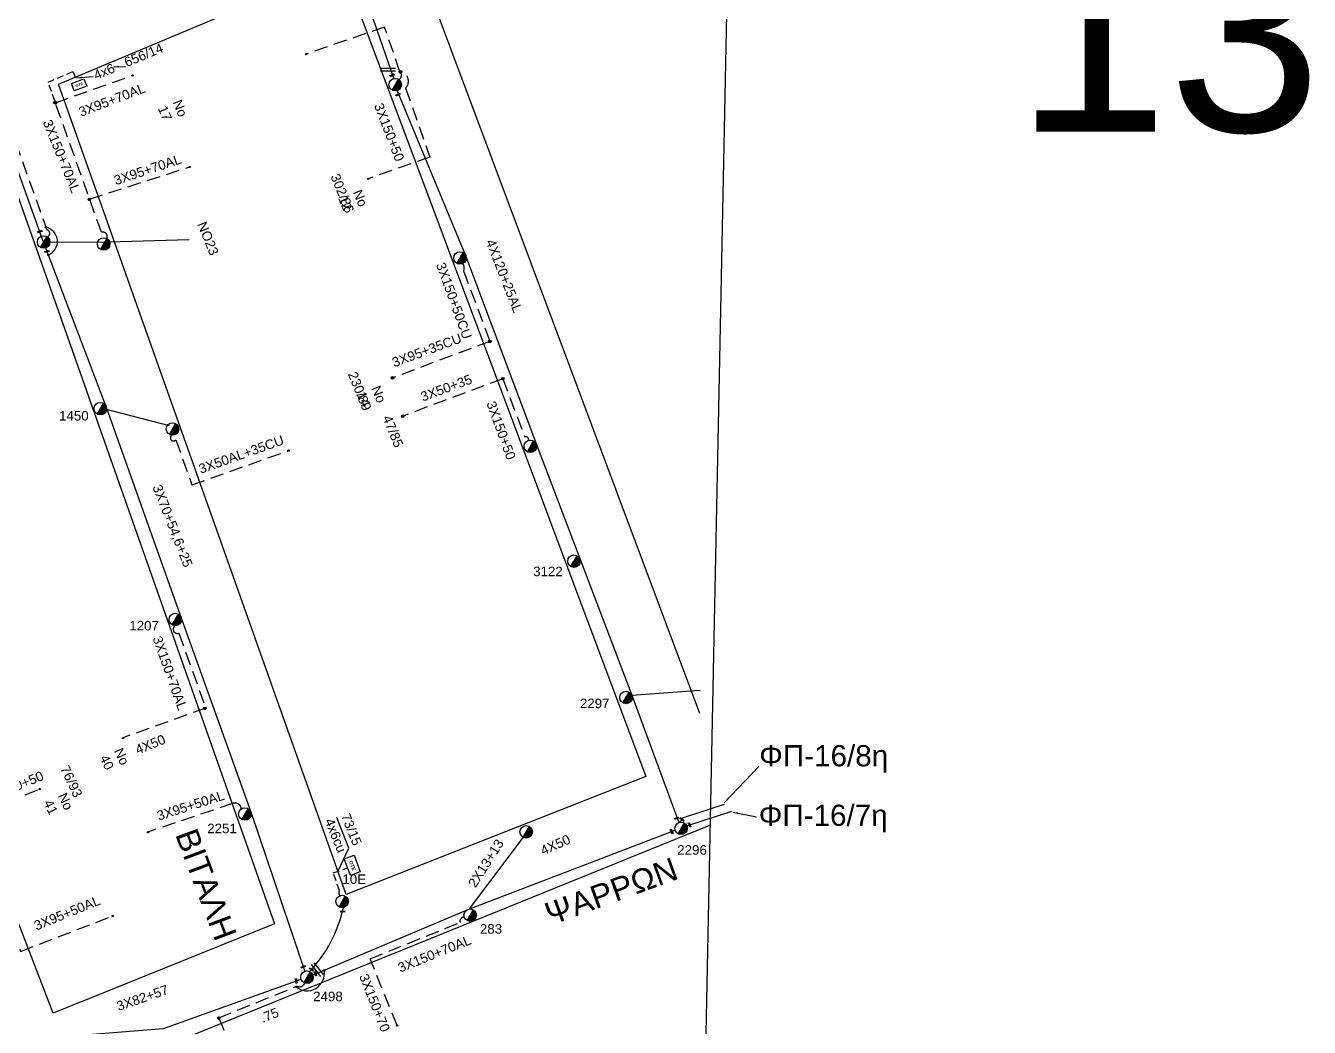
# Model space of a CAD drawing. Header units: millimetres. Extents: x 1421 to 13344, y 800 to 1949.
# Drawn here: x 12706.8 to 12949, y 1226.1 to 1415.2 of the extents above; entities that cross this region are included whole.
import ezdxf

# ---------------------------------------------------------------- set-up
doc = ezdxf.new("R2010")
doc.units = ezdxf.units.MM
doc.linetypes.add('DASHED', pattern=[19.05, 12.7, -6.35])
for name, color, linetype in [('Pillar OTE', 7, 'Continuous'), ('Άγνωστα', 7, 'Continuous'), ('Γυμνά εναέρια ΧΤ και ΦΟΠ (3Φ)   4x50+16AL', 7, 'Continuous'), ('Επιγραφές - Σχήματα', 7, 'Continuous'), ('Καλωδια Χ.Τ 3x95+35', 7, 'DASHED'), ('Καλωδια Χ.Τ. 3x50+35', 7, 'Continuous'), ('Καλωδια ΧΤ  3X95+50', 7, 'Continuous'), ('Καλώδια ΧΤ   3x150+50CU', 7, 'DASHED'), ('Καλώδια ΧΤ   3x150+70AL', 7, 'DASHED'), ('Καλώδια ΧΤ   3x150AL+50CU', 7, 'DASHED'), ('Μηχανική τομή', 7, 'Continuous'), ('Στύλος ΦΜ', 7, 'Continuous'), ('Στύλος ΦΜ @ 1', 7, 'Continuous'), ('Συνδέσεις', 7, 'Continuous'), ('Συνεστραμμένα ΧΤ   3x70+54.6+25 AL', 7, 'SYN_LINE'), ('Συνεστραμμένα ΧΤ   4x120+25 AL', 7, 'SYN_LINE'), ('Τομή', 7, 'Continuous'), ('Υπόβαθρο ΔΕΗ', 7, 'Continuous'), ('Υπόγεια Καλώδια Δικτύου ΧΤ   .075', 7, 'DASHED'), ('Υπόγεια καλώδια Παροχών ΧΤ   4x50AL', 7, 'DASHED'), ('Υπόγεια καλώδια Παροχών ΧΤ   4x6', 7, 'DASHED')]:
    doc.layers.add(name, color=color, linetype=linetype)
doc.styles.add('arial', font='ARIAL.TTF')
doc.styles.get("Standard").update_dxf_attribs({"font": 'ARIAL.TTF'})
doc.linetypes.add('SYN_LINE', pattern='A,0.5,-0.0001,["/\\/\\/\\/",Standard,S=0.1,R=0,X=0,Y=-0.05],-0.25', length=0.7501)
doc.dimstyles.new('ISO-25', dxfattribs={"dimtxt": 2.5, "dimasz": 2.5, "dimexe": 1.25, "dimexo": 0.625, "dimtad": 1, "dimtxsty": 'Standard', "dimcen": 2.5, "dimadec": 0, "dimazin": 0, "dimtfac": 1, "dimtmove": 0, "dimatfit": 3, "dimfxl": 1, "dimarcsym": 0})

# ---------------------------------------------------------------- blocks, each defined once
blk = doc.blocks.new('ΥΠΑΡΧΩΝ ΤΣΙΜΕΝΤΕΝΙΟΣ ΣΤΥΛΟΣ')
at = {"layer": 'Στύλος ΦΜ'}
blk.add_hatch(color=7, dxfattribs=at).paths.add_polyline_path([(-1.29, -2.28, 0.574793), (2.62, 0, 0.268822), (1.3, 2.27)])
at = {"layer": 'Στύλος ΦΜ', "color": 7}
blk.add_line((-1.29, -2.28), (1.3, 2.27), dxfattribs=at)
blk.add_circle((0, 0), 2.62, dxfattribs=at)
at = {"layer": 'Στύλος ΦΜ', "flags": 4}
for tag, p in [('ΑΡΙΘΜΟΣ', (-4.68, 8.05)), ('ΤΥΠΟΣ', (-4.91, 3.03))]:
    blk.add_attdef(tag, p, '', height=4, dxfattribs=at)
blk = doc.blocks.new('_ΣΥΝΔΕΣΗ')
at = {"layer": 'Συνδέσεις', "linetype": 'SYN_LINE', "ltscale": 40}
blk.add_hatch(color=256, dxfattribs=at).paths.add_polyline_path([(0.5, -0.01, 1), (-0.5, -0.01, 1)])
at = {"layer": 'Συνδέσεις'}
blk.add_circle((0, -0.01), 0.5, dxfattribs=at)
blk = doc.blocks.new('ΜΗΧΑΝΙΚΗ ΤΟΜΗ')
at = {"layer": 'Μηχανική τομή', "ltscale": 40}
for p, q in [((-1.89, 0.78), (1.89, 0.78)), ((1.89, 0), (-1.89, 0))]:
    blk.add_line(p, q, dxfattribs=at)
blk = doc.blocks.new('ΤΟΜΗ')
at = {"layer": 'Τομή', "ltscale": 40}
for p, q in [((-5.68, 0), (5.68, 0)), ((5.68, -2.33), (-5.68, -2.33))]:
    blk.add_line(p, q, dxfattribs=at)
blk = doc.blocks.new('TSONTA XT1')
at = {"ltscale": 40}
h = blk.add_hatch(color=256, dxfattribs=at)
h.dxf.hatch_style = 1
h.paths.add_polyline_path([(595.96, 2487.66), (597.07, 2488.77), (595.96, 2489.87), (594.85, 2488.77)])
blk.add_lwpolyline([(594.85, 2488.77), (595.96, 2489.87), (597.07, 2488.77), (595.96, 2487.66)], close=True, dxfattribs=at)
blk = doc.blocks.new('PILLAR ΟΤΕ')
at = {"layer": 'Pillar OTE', "ltscale": 40}
blk.add_lwpolyline([(-3.31, 2.02), (3.39, 2.02), (3.39, -1.99), (-3.31, -1.99)], close=True, dxfattribs=at)
at = {"layer": 'Pillar OTE', "insert": (-1.81, 0.71), "char_height": 1.3575, "width": 109.961, "attachment_point": 1}
blk.add_mtext('{\\fArial|b1|i0|c161|p34;OTE}', dxfattribs=at)

msp = doc.modelspace()

# ---------------------------------------------------------------- linework, layer by layer
at = {"layer": 'Άγνωστα', "color": 30, "linetype": 'DASHED', "ltscale": 0.2}
for points in [[(12712.37176, 1400.64248), (12727.00464, 1405.81606)], [(12718.82619, 1382.45987), (12737.74242, 1388.52928)]]:
    msp.add_lwpolyline(points, dxfattribs=at)
at = {"layer": 'Άγνωστα', "color": 30, "linetype": 'SYN_LINE', "ltscale": 15}
for points in [[(12710.164, 1374.33308), (12722.38862, 1374.36906), (12722.38862, 1374.36906)], [(12722.38862, 1374.36906), (12737.62881, 1374.833)]]:
    msp.add_lwpolyline(points, dxfattribs=at)
at = {"layer": 'Άγνωστα', "color": 2}
msp.add_lwpolyline([(12821.17095, 1288.80399), (12834.0507, 1289.74309)], dxfattribs=at)
at = {"layer": 'Άγνωστα', "color": 27, "ltscale": 0.2}
msp.add_lwpolyline([(12740.96696, 1286.46943), (12740.97084, 1286.47079)], dxfattribs=at)
at = {"layer": 'Άγνωστα', "color": 6}
msp.add_lwpolyline([(12800.65506, 1262.00404), (12790.44862, 1248.47509)], dxfattribs=at)
at = {"layer": 'Γυμνά εναέρια ΧΤ και ΦΟΠ (3Φ)   4x50+16AL', "color": 6, "linetype": 'Continuous', "ltscale": 0.2}
msp.add_lwpolyline([(12760.89144, 1236.00416), (12790.38606, 1248.46189), (12829.35325, 1263.3298)], dxfattribs=at)
at = {"layer": 'Γυμνά εναέρια ΧΤ και ΦΟΠ (3Φ)   4x50+16AL', "color": 5, "linetype": 'Continuous', "ltscale": 0.2}
msp.add_lwpolyline([(12701.07836, 1223.37204), (12732.79434, 1225.89727), (12758.77796, 1235.20777)], dxfattribs=at)
at = {"layer": 'Καλωδια Χ.Τ 3x95+35', "color": 2, "linetype": 'DASHED', "ltscale": 0.2}
msp.add_lwpolyline([(12794.38357, 1355.58505), (12776.00681, 1348.71112)], dxfattribs=at)
at = {"layer": 'Καλωδια Χ.Τ. 3x50+35', "color": 2, "linetype": 'DASHED', "ltscale": 0.2}
msp.add_lwpolyline([(12796.82372, 1348.55075), (12778.13072, 1341.55853)], dxfattribs=at)
at = {"layer": 'Καλωδια Χ.Τ. 3x50+35', "color": 5, "linetype": 'DASHED', "ltscale": 0.2}
msp.add_lwpolyline([(12734.37082, 1337.87945, 1.229226095), (12735.11066, 1337.02565), (12738.13706, 1328.50006), (12756.38304, 1334.97699)], format="xyb", dxfattribs=at)
at = {"layer": 'Καλωδια ΧΤ  3X95+50', "color": 5, "linetype": 'DASHED', "ltscale": 0.2}
msp.add_lwpolyline([(12747.45912, 1267.36675, 0.540079822), (12745.80876, 1268.36546), (12729.83076, 1262.99663)], format="xyb", dxfattribs=at)
at = {"layer": 'Καλωδια ΧΤ  3X95+50', "color": 2, "linetype": 'DASHED', "ltscale": 0.2}
msp.add_lwpolyline([(12701.02905, 1252.89771, -1.10635469), (12702.92015, 1247.99081), (12705.81949, 1240.46781), (12723.19282, 1247.16342)], format="xyb", dxfattribs=at)
at = {"layer": 'Καλώδια ΧΤ   3x150+50CU', "color": 5, "linetype": 'DASHED', "ltscale": 0.2}
msp.add_lwpolyline([(12696.22774, 1417.78775, -0.998883415), (12699.68973, 1407.45926), (12710.78723, 1376.65609, -0.777057316), (12710.82612, 1375.32431)], format="xyb", dxfattribs=at)
at = {"layer": 'Καλώδια ΧΤ   3x150+50CU', "color": 30, "linetype": 'DASHED', "ltscale": 0.2}
msp.add_lwpolyline([(12777.18641, 1404.99602, 0.507812711), (12777.39951, 1406.49182), (12774.49412, 1414.91934), (12759.73123, 1409.82982)], format="xyb", dxfattribs=at)
at = {"layer": 'Καλώδια ΧΤ   3x150+50CU', "color": 2, "linetype": 'DASHED', "ltscale": 0.2}
for points in [[(12789.22152, 1370.27779, -0.30955552), (12789.41118, 1368.87824), (12794.38357, 1355.58505)], [(12796.82372, 1348.55075), (12800.94972, 1337.52029, -0.739481649), (12801.65188, 1336.89045)]]:
    msp.add_lwpolyline(points, format="xyb", dxfattribs=at)
msp.add_lwpolyline([(12696.01006, 1265.92064), (12709.50184, 1271.12032)], dxfattribs=at)
at = {"layer": 'Καλώδια ΧΤ   3x150+50CU', "color": 6, "linetype": 'DASHED', "ltscale": 0.2}
msp.add_lwpolyline([(12743.21006, 1227.92659), (12749.49268, 1212.43267)], dxfattribs=at)
at = {"layer": 'Καλώδια ΧΤ   3x150+70AL', "color": 30, "linetype": 'DASHED', "ltscale": 0.2}
for points in [[(12777.39951, 1406.49182, -0.613873895), (12778.47419, 1403.35781), (12783.05964, 1390.38509), (12771.40579, 1386.26582)], [(12722.0886, 1375.00377, 0.657868166), (12721.05473, 1376.18192), (12712.38903, 1400.59383)]]:
    msp.add_lwpolyline(points, format="xyb", dxfattribs=at)
at = {"layer": 'Καλώδια ΧΤ   3x150+70AL', "color": 5, "linetype": 'DASHED', "ltscale": 0.2}
msp.add_lwpolyline([(12734.94709, 1301.92317, 0.88335909), (12735.67631, 1300.53152), (12740.74554, 1286.39144)], format="xyb", dxfattribs=at)
at = {"layer": 'Καλώδια ΧΤ   3x150+70AL', "color": 6, "linetype": 'DASHED', "ltscale": 0.2}
msp.add_lwpolyline([(12776.8672, 1226.47888), (12771.76729, 1239.05607), (12788.75719, 1245.94529, -0.576006174), (12789.568, 1246.87599)], format="xyb", dxfattribs=at)
at = {"layer": 'Συνεστραμμένα ΧΤ   3x70+54.6+25 AL', "color": 30, "linetype": 'SYN_LINE', "ltscale": 20}
msp.add_lwpolyline([(12710.164, 1374.33308), (12696.97879, 1410.89982)], dxfattribs=at)
at = {"layer": 'Συνεστραμμένα ΧΤ   3x70+54.6+25 AL', "color": 2, "linetype": 'SYN_LINE', "ltscale": 20}
msp.add_lwpolyline([(12776.85119, 1402.90073), (12789.80239, 1371.80855), (12803.14157, 1336.14761), (12811.32292, 1314.59191), (12821.17474, 1288.80427), (12830.06119, 1264.80786)], dxfattribs=at)
at = {"layer": 'Συνεστραμμένα ΧΤ   3x70+54.6+25 AL', "color": 5, "linetype": 'SYN_LINE', "ltscale": 20}
msp.add_lwpolyline([(12710.53931, 1373.24353), (12721.98827, 1343.19038), (12736.18649, 1303.20496), (12749.3066, 1266.6078), (12759.46931, 1236.70643)], dxfattribs=at)
at = {"layer": 'Συνεστραμμένα ΧΤ   3x70+54.6+25 AL', "color": 5, "linetype": 'SYN_LINE', "ltscale": 15}
msp.add_lwpolyline([(12721.70746, 1342.87791), (12733.82773, 1339.71122)], dxfattribs=at)
at = {"layer": 'Συνεστραμμένα ΧΤ   3x70+54.6+25 AL', "color": 2, "linetype": 'SYN_LINE', "ltscale": 8}
msp.add_lwpolyline([(12830.282, 1264.86603), (12830.90658, 1265.72343), (12838.62105, 1268.25616)], dxfattribs=at)
at = {"layer": 'Συνεστραμμένα ΧΤ   3x70+54.6+25 AL', "color": 6, "linetype": 'SYN_LINE', "ltscale": 8}
msp.add_lwpolyline([(12831.55212, 1264.16878), (12840.0594, 1266.96179)], dxfattribs=at)
at = {"layer": 'Συνεστραμμένα ΧΤ   3x70+54.6+25 AL', "linetype": 'SYN_LINE', "ltscale": 10}
msp.add_arc((12742.01704, 1254.05565), 25.27036, 316.4943019, 347.8727311, dxfattribs=at)
at = {"layer": 'Συνεστραμμένα ΧΤ   4x120+25 AL', "color": 30, "linetype": 'SYN_LINE', "ltscale": 20}
msp.add_lwpolyline([(12725.3218, 1549.14276), (12735.93126, 1520.46545), (12745.42252, 1493.93348), (12757.58614, 1460.99782), (12764.57516, 1438.9515), (12776.22134, 1405.17002)], dxfattribs=at)
at = {"layer": 'Υπόβαθρο ΔΕΗ'}
for points in [[(10840.03143, 862.30832), (12828.1383, 877.43934), (12848.3754, 1876.73506)], [(12837.04728, 1426.54625), (12828.86489, 1451.35285), (12779.15131, 1431.73616), (12833.94944, 1285.45218)], [(12712.95678, 1404.12415), (12766.43045, 1426.57468), (12823.7957, 1273.49216), (12767.23705, 1251.2127), (12712.95678, 1404.12415)], [(12657.76979, 1369.38639), (12668.09046, 1374.18238), (12669.23435, 1385.12271), (12699.84416, 1398.32731), (12753.7212, 1245.65501), (12711.95728, 1228.78434), (12657.76979, 1369.38639)], [(12767.77843, 1259.92936), (12765.47025, 1265.72053)], [(12837.47699, 1218.5748), (12732.66271, 1173.35072), (12717.90353, 1216.42875), (12835.90066, 1264.2753)]]:
    msp.add_lwpolyline(points, dxfattribs=at)
for centre, radius, start, end in [((12710.01765, 1374.44348), 2.74838, 292.1120114, 77.3799167), ((12759.87917, 1236.30433), 3.25923, 229.4734727, 11.0281086)]:
    msp.add_arc(centre, radius, start, end, dxfattribs=at)
at = {"layer": 'Υπόγεια Καλώδια Δικτύου ΧΤ   .075', "color": 6, "linetype": 'DASHED', "ltscale": 0.2}
msp.add_lwpolyline([(12743.21006, 1227.92659), (12757.967, 1233.91037, 0.45018185), (12759.42865, 1234.49084)], format="xyb", dxfattribs=at)
at = {"layer": 'Υπόγεια καλώδια Παροχών ΧΤ   4x50AL', "color": 5, "linetype": 'DASHED', "ltscale": 0.2}
msp.add_lwpolyline([(12740.74554, 1286.39144), (12725.07677, 1280.77418)], dxfattribs=at)
at = {"layer": 'Υπόγεια καλώδια Παροχών ΧΤ   4x6', "color": 30, "linetype": 'DASHED', "ltscale": 0.1}
msp.add_lwpolyline([(12712.26761, 1400.96248), (12711.00751, 1404.54631), (12715.70094, 1406.51681), (12716.49341, 1404.62927)], dxfattribs=at)
at = {"layer": 'Υπόγεια καλώδια Παροχών ΧΤ   4x6', "linetype": 'DASHED', "ltscale": 0.1}
msp.add_lwpolyline([(12766.05443, 1250.99556, -0.314478594), (12765.97401, 1251.97981), (12764.80317, 1255.27816), (12767.48083, 1256.22867)], format="xyb", dxfattribs=at)

# ---------------------------------------------------------------- block references
at = {"layer": 'Pillar OTE'}
for p, xscale, yscale, zscale, rotation in [((12716.84157, 1403.99149), 0.375, 0.375, 0.375, 20.97463555574059), ((12768.39589, 1256.71582), 0.5, 0.5, 0.5, 290.0966908352368)]:
    msp.add_blockref('PILLAR ΟΤΕ', p, dxfattribs=dict(at, xscale=xscale, yscale=yscale, zscale=zscale, rotation=rotation))
at = {"layer": 'Μηχανική τομή'}
for p, xscale, yscale, zscale, rotation in [((12775.9583, 1405.71553), 0.2499999999999681, 0.2499999999999681, 0.2499999999999681, 24.52614692496657), ((12777.09997, 1402.08659), 0.2499999999999681, 0.2499999999999681, 0.2499999999999681, 24.52614692496657), ((12709.48014, 1376.22966), 0.25, 0.25, 0.25, 17.59654746458869), ((12710.79374, 1372.45127), 0.25, 0.25, 0.25, 11.58453589594179), ((12829.66696, 1265.48756), 0.25, 0.25, 0.25, 18.51409692688359), ((12830.70064, 1265.44072), 0.249999999999919, 0.249999999999919, 0.249999999999919, 140.0317898333802), ((12832.14596, 1264.38648), 0.249999999999919, 0.249999999999919, 0.249999999999919, 112.4170817310728), ((12828.76463, 1263.1336), 0.249999999999919, 0.249999999999919, 0.249999999999919, 112.4170817310728), ((12766.5832, 1247.92479), 0.25, 0.25, 0.25, 4.160960231006399), ((12759.21709, 1237.44421), 0.25, 0.25, 0.25, 18.51409692688359), ((12760.64711, 1236.98194), 0.25, 0.25, 0.25, 328.257912172128), ((12761.54312, 1236.27941), 0.2499999999999189, 0.2499999999999189, 0.2499999999999189, 107.4989743746693), ((12757.93566, 1234.91726), 0.249999999999919, 0.249999999999919, 0.249999999999919, 99.62776517971889)]:
    msp.add_blockref('ΜΗΧΑΝΙΚΗ ΤΟΜΗ', p, dxfattribs=dict(at, xscale=xscale, yscale=yscale, zscale=zscale, rotation=rotation))
at = {"layer": 'Στύλος ΦΜ @ 1', "ltscale": 40, "xscale": 0.4499999999998181, "yscale": 0.4499999999998181, "zscale": 0.4499999999998181}
for p in [(12776.51387, 1404.02916), (12710.15463, 1374.35671), (12721.50303, 1373.98188), (12788.72029, 1371.34358), (12734.47348, 1339.05274), (12802.02486, 1335.7733), (12801.23609, 1263.02851)]:
    msp.add_blockref('ΥΠΑΡΧΩΝ ΤΣΙΜΕΝΤΕΝΙΟΣ ΣΤΥΛΟΣ', p, dxfattribs=at)
at = {"layer": 'Στύλος ΦΜ @ 1', "ltscale": 40}
ref = msp.add_blockref('ΥΠΑΡΧΩΝ ΤΣΙΜΕΝΤΕΝΙΟΣ ΣΤΥΛΟΣ', (12720.84639, 1342.90185), dxfattribs=dict(at, xscale=0.4499999999998181, yscale=0.4499999999998181, zscale=0.4499999999998181))
ref.add_attrib('ΤΥΠΟΣ', '1450', (12713.06982, 1340.6566), dxfattribs={"layer": 'Στύλος ΦΜ', "height": 1.8, "flags": 4})
ref = msp.add_blockref('ΥΠΑΡΧΩΝ ΤΣΙΜΕΝΤΕΝΙΟΣ ΣΤΥΛΟΣ', (12810.23933, 1314.13042), dxfattribs=dict(at, xscale=0.4499999999998181, yscale=0.4499999999998181, zscale=0.4499999999998181))
ref.add_attrib('ΤΥΠΟΣ', '3122', (12802.53759, 1311.2813), dxfattribs={"layer": 'Στύλος ΦΜ', "height": 1.8, "flags": 4})
ref = msp.add_blockref('ΥΠΑΡΧΩΝ ΤΣΙΜΕΝΤΕΝΙΟΣ ΣΤΥΛΟΣ', (12735.01349, 1303.09906), dxfattribs=dict(at, xscale=0.4499999999998181, yscale=0.4499999999998181, zscale=0.4499999999998181))
ref.add_attrib('ΤΥΠΟΣ', '1207', (12726.32247, 1301.03318), dxfattribs={"layer": 'Στύλος ΦΜ', "height": 1.8, "flags": 4})
ref = msp.add_blockref('ΥΠΑΡΧΩΝ ΤΣΙΜΕΝΤΕΝΙΟΣ ΣΤΥΛΟΣ', (12820.07329, 1288.3872), dxfattribs=dict(at, xscale=0.4499999999998181, yscale=0.4499999999998181, zscale=0.4499999999998181))
ref.add_attrib('ΤΥΠΟΣ', '2297', (12811.355, 1286.37411), dxfattribs={"layer": 'Στύλος ΦΜ', "height": 1.8, "flags": 4})
ref = msp.add_blockref('ΥΠΑΡΧΩΝ ΤΣΙΜΕΝΤΕΝΙΟΣ ΣΤΥΛΟΣ', (12748.1456, 1266.40974), dxfattribs=dict(at, xscale=0.4499999999998181, yscale=0.4499999999998181, zscale=0.4499999999998181))
ref.add_attrib('ΤΥΠΟΣ', '2251', (12741.03268, 1262.78013), dxfattribs={"layer": 'Στύλος ΦΜ', "height": 1.8, "flags": 4})
ref = msp.add_blockref('ΥΠΑΡΧΩΝ ΤΣΙΜΕΝΤΕΝΙΟΣ ΣΤΥΛΟΣ', (12830.4702, 1263.70339), dxfattribs=dict(at, xscale=0.4499999999998181, yscale=0.4499999999998181, zscale=0.4499999999998181))
ref.add_attrib('ΤΥΠΟΣ', '2296', (12829.73339, 1258.71364), dxfattribs={"layer": 'Στύλος ΦΜ', "height": 1.8, "flags": 4})
ref = msp.add_blockref('ΥΠΑΡΧΩΝ ΤΣΙΜΕΝΤΕΝΙΟΣ ΣΤΥΛΟΣ', (12766.48927, 1249.901), dxfattribs=dict(at, xscale=0.4499999999998181, yscale=0.4499999999998181, zscale=0.4499999999998181))
ref.add_attrib('ΤΥΠΟΣ', '10Ε', (12766.536, 1253.18759), dxfattribs={"layer": 'Στύλος ΦΜ', "height": 1.8, "flags": 4})
ref = msp.add_blockref('ΥΠΑΡΧΩΝ ΤΣΙΜΕΝΤΕΝΙΟΣ ΣΤΥΛΟΣ', (12790.66029, 1247.31649), dxfattribs=dict(at, xscale=0.4499999999998181, yscale=0.4499999999998181, zscale=0.4499999999998181))
ref.add_attrib('ΤΥΠΟΣ', '283', (12792.48043, 1243.8143), dxfattribs={"layer": 'Στύλος ΦΜ', "height": 1.8, "flags": 4})
ref = msp.add_blockref('ΥΠΑΡΧΩΝ ΤΣΙΜΕΝΤΕΝΙΟΣ ΣΤΥΛΟΣ', (12759.84831, 1235.5913), dxfattribs=dict(at, xscale=0.4499999999998181, yscale=0.4499999999998181, zscale=0.4499999999998181))
ref.add_attrib('ΤΥΠΟΣ', '2498', (12761.01884, 1231.07287), dxfattribs={"layer": 'Στύλος ΦΜ', "height": 1.8, "flags": 4})
at = {"layer": 'Συνδέσεις'}
for p, xscale, yscale, zscale in [((12759.73123, 1409.82982), 0.25, 0.25, 0.25), ((12726.93928, 1405.79295), 0.25, 0.25, 0.25), ((12777.50085, 1406.47842), 0.4777242751394019, 0.4777242751394019, 0.4777242751394019), ((12737.74242, 1388.52928), 0.25, 0.25, 0.25), ((12771.40579, 1386.26582), 0.25, 0.25, 0.25), ((12718.78247, 1382.39884), 0.4777242751394019, 0.4777242751394019, 0.4777242751394019), ((12710.61813, 1377.12546), 0.25, 0.25, 0.25), ((12711.05219, 1371.89724), 0.25, 0.25, 0.25), ((12794.38357, 1355.58505), 0.4777242751394019, 0.4777242751394019, 0.4777242751394019), ((12776.00681, 1348.71112), 0.4777242751394019, 0.4777242751394019, 0.4777242751394019), ((12796.8174, 1348.54839), 0.4777242751394019, 0.4777242751394019, 0.4777242751394019), ((12777.9102, 1341.47604), 0.4777242751394019, 0.4777242751394019, 0.4777242751394019), ((12756.38304, 1334.97699), 0.25, 0.25, 0.25), ((12740.57984, 1286.33204), 0.4777242751394019, 0.4777242751394019, 0.4777242751394019), ((12725.12306, 1280.72893), 0.25, 0.25, 0.25), ((12709.43679, 1271.09525), 0.25, 0.25, 0.25), ((12729.87705, 1262.95139), 0.25, 0.25, 0.25), ((12723.19282, 1247.16342), 0.25, 0.25, 0.25), ((12763.08579, 1236.88756), 0.25, 0.25, 0.25), ((12757.76061, 1233.7899), 0.25, 0.25, 0.25), ((12743.2244, 1227.89123), 0.4777242751394019, 0.4777242751394019, 0.4777242751394019), ((12776.8672, 1226.47888), 0.25, 0.25, 0.25)]:
    msp.add_blockref('_ΣΥΝΔΕΣΗ', p, dxfattribs=dict(at, xscale=xscale, yscale=yscale, zscale=zscale))
at = {"layer": 'Συνδέσεις', "xscale": 0.3075184835441075, "yscale": 0.3075184835441075, "zscale": 0.3075184835441075, "rotation": 18.42562371114567}
msp.add_blockref('TSONTA XT1', (12780.40617, 616.60701), dxfattribs=at)
at = {"layer": 'Τομή', "xscale": 0.25, "yscale": 0.25, "zscale": 0.25}
msp.add_blockref('ΤΟΜΗ', (12775.16036, 1407.1573), dxfattribs=at)
at = {"layer": 'Τομή', "xscale": 0.2499999999999669, "yscale": 0.2499999999999669, "zscale": 0.2499999999999669, "rotation": 308.1680509152084}
msp.add_blockref('ΤΟΜΗ', (12762.04147, 1237.20954), dxfattribs=at)

# ---------------------------------------------------------------- texts
at = {"ltscale": 40, "insert": (12893.55791, 1432.32423), "char_height": 37.162172, "width": 427.7952412, "attachment_point": 1, "style": 'arial'}
msp.add_mtext('13', dxfattribs=at)
at = {"ltscale": 40, "char_height": 4, "width": 67.4273804, "attachment_point": 1, "style": 'arial'}
for s, insert, rotation in [('{\\H1.083x;BITAΛH}', (12738.99459, 1264.09181), 290.6293288), ('{\\H1.083x;ΨAPPΩN}', (12804.28676, 1249.35775), 20.0890911)]:
    msp.add_mtext(s, dxfattribs=dict(at, insert=insert, rotation=rotation))
at = {"layer": 'Άγνωστα', "color": 7, "char_height": 1.8, "attachment_point": 1}
for s, gutter_width, insert, rotation in [('656/14', 1.71483, (12725.14326, 1408.98592), 22.8323789), ('4x6', 1.71483, (12719.36698, 1406.56079), 22.8323789), ('3X95+70AL', 12.5, (12716.55801, 1399.63402), 20.9232682), ('3X95+70AL', 12.5, (12723.23364, 1386.75535), 18.5273723), ('302/86', 1.95143, (12765.93294, 1387.43344), 292.0698273), ('NO23', 12.5, (12740.79973, 1378.39767), 292.0698273), ('3X150+50CU', 12.5, (12785.87007, 1370.71267), 289.9169393), ('3X95+35CU', 12.5, (12775.70375, 1352.37529), 20.3295234), ('230/89', 2.00674, (12769.21534, 1350.10457), 292.0698273), ('3X50+35', 12.5, (12781.0853, 1345.90178), 20.3295234), ('3X150+50', 12.5, (12795.38334, 1344.52716), 289.9169393), ('47/85', 2.00674, (12775.74797, 1341.87797), 292.0698273), ('3X50AL+35CU', 12.5, (12739.21575, 1332.29549), 19.5640446), ('3X70+54,6+25', 12.5, (12732.34908, 1328.79363), 291.3321964), ('4X50', 12.5, (12727.23123, 1279.26), 22.1491672), ('3X150+50', 12.5, (12698.98557, 1270.22116), 22.1491672), ('76/93', 2.12179, (12714.87668, 1275.78156), 295.1972149), ('3X95+50AL', 12.5, (12731.33468, 1266.85497), 17.7164874), ('4X50', 12.5, (12803.68287, 1260.20462), 24.1053974), ('2X13+13', 12.5, (12790.14509, 1253.31841), 57.5834249), ('3X95+50AL', 12.5, (12708.12815, 1246.06364), 22.1491672), ('3X150+70', 12.5, (12771.33398, 1236.46203), 291.6182318), ('3X82+57', 12.5, (12723.72504, 1230.91497), 18.8929566), ('.75', 12.5, (12750.82823, 1228.60838), 22.1491672)]:
    msp.add_mtext_dynamic_manual_height_columns(s, width=1.8, gutter_width=gutter_width, heights=[0.04535], dxfattribs=dict(at, insert=insert, rotation=rotation))
at = {"layer": 'Άγνωστα', "color": 7}
note = msp.add_mtext_dynamic_manual_height_columns('No ', width=1.8, gutter_width=2.00674, heights=[0.04535, 0], dxfattribs=dict(at, insert=(12734.72399, 1404.94606), char_height=1.8, attachment_point=1, rotation=292.0698273))
for column, words in zip(note.columns.linked_columns, ['17']):
    column.text = words
note = msp.add_mtext_dynamic_manual_height_columns('No ', width=1.8, gutter_width=1.95143, heights=[0.04535, 0], dxfattribs=dict(at, insert=(12768.7538, 1387.92885), char_height=1.8, attachment_point=1, rotation=292.0698273))
for column, words in zip(note.columns.linked_columns, ['12']):
    column.text = words
note = msp.add_mtext_dynamic_manual_height_columns('No ', width=1.8, gutter_width=2.00674, heights=[0.04535, 0], dxfattribs=dict(at, insert=(12772.20409, 1350.97581), char_height=1.8, attachment_point=1, rotation=292.0698273))
for column, words in zip(note.columns.linked_columns, ['14']):
    column.text = words
note = msp.add_mtext_dynamic_manual_height_columns('No ', width=1.8, gutter_width=1.89371, heights=[0.04535, 0], dxfattribs=dict(at, insert=(12723.45087, 1282.43246), char_height=1.8, attachment_point=1, rotation=295.1972149))
for column, words in zip(note.columns.linked_columns, ['40']):
    column.text = words
note = msp.add_mtext_dynamic_manual_height_columns('No ', width=1.8, gutter_width=2.12179, heights=[0.04535, 0], dxfattribs=dict(at, insert=(12712.77704, 1274.16278), char_height=1.8, attachment_point=1, rotation=295.1972149))
for column, words in zip(note.columns.linked_columns, ['41']):
    column.text = words
at = {"layer": 'Επιγραφές - Σχήματα', "ltscale": 0.2, "char_height": 4, "width": 19.6718533, "attachment_point": 1}
for s, insert in [('ΦΠ-16/8η', (12845.20266, 1279.39641)), ('ΦΠ-16/7η', (12845.10738, 1268.15956))]:
    msp.add_mtext(s, dxfattribs=dict(at, insert=insert))
at = {"layer": 'Καλώδια ΧΤ   3x150+70AL', "color": 7, "char_height": 1.8, "attachment_point": 1}
for insert, rotation in [((12711.63887, 1397.65539), 292.0698273), ((12732.39487, 1300.18911), 289.5149613), ((12776.79878, 1238.1318), 21.9248823)]:
    msp.add_mtext_dynamic_manual_height_columns('3X150+70AL', width=1.8, gutter_width=12.5, heights=[0.04535], dxfattribs=dict(at, insert=insert, rotation=rotation))
at = {"layer": 'Καλώδια ΧΤ   3x150AL+50CU', "color": 7, "insert": (12774.16135, 1400.79345), "char_height": 1.8, "attachment_point": 1, "rotation": 290.9201145}
msp.add_mtext_dynamic_manual_height_columns('3X150+50', width=1.8, gutter_width=12.5, heights=[0.04535], dxfattribs=at)
at = {"layer": 'Συνεστραμμένα ΧΤ   4x120+25 AL', "color": 7, "insert": (12795.25918, 1375.07738), "char_height": 1.8, "attachment_point": 1, "rotation": 291.3321964}
msp.add_mtext_dynamic_manual_height_columns('4X120+25AL', width=1.8, gutter_width=12.5, heights=[0.04535], dxfattribs=at)
at = {"layer": 'Υπόγεια καλώδια Παροχών ΧΤ   4x50AL', "color": 7, "ltscale": 0.2, "char_height": 1.8, "attachment_point": 1, "rotation": 292.1666036}
for s, insert in [('4x6cu', (12764.83104, 1265.80371)), ('73/15', (12767.89411, 1266.74507))]:
    msp.add_mtext_dynamic_manual_height_columns(s, width=1.8, gutter_width=12.5, heights=[0.11759], dxfattribs=dict(at, insert=insert))

# ---------------------------------------------------------------- leaders
at = {"layer": 'Επιγραφές - Σχήματα', "ltscale": 40}
for points in [[(12723.3567, 1407.41148), (12725.62641, 1407.45787)], [(12716.40323, 1405.30495), (12719.50543, 1405.61218)], [(12838.61357, 1268.52805), (12845.10217, 1275.38794)], [(12840.20639, 1266.71937), (12844.68703, 1265.84491)], [(12765.74448, 1255.66454), (12767.77843, 1259.92936)]]:
    msp.add_leader(points, dimstyle='ISO-25', override={"dimasz": 1, "dimtad": 0}, dxfattribs=at)

doc.saveas('drawing.dxf')
